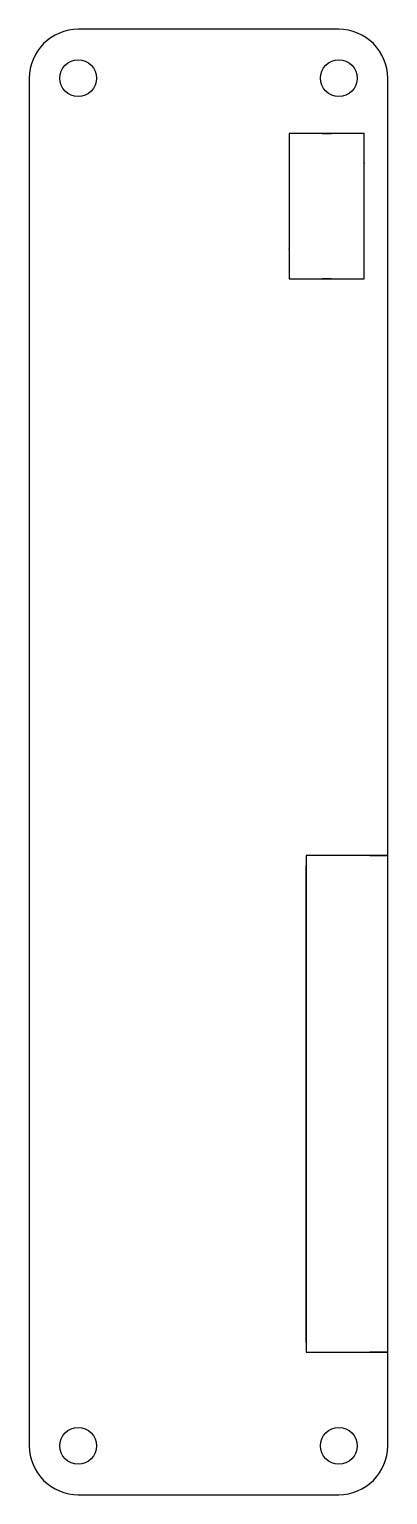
# Model space of a CAD drawing. Header units: millimetres. Extents: x 26 to 48, y -19 to 71.
import ezdxf

# ---------------------------------------------------------------- set-up
doc = ezdxf.new("R2010")
doc.units = ezdxf.units.MM
doc.layers.get('0').update_dxf_attribs({"linetype": 'CONTINUOUS'})

msp = doc.modelspace()

# ---------------------------------------------------------------- linework, layer by layer
for p, q in [((43.975, 64.608), (44.535, 64.608)), ((44.535, 55.668), (43.975, 55.668)), ((46.9, 20.25), (48, 20.25)), ((43, -9.65), (43, 19.65)), ((48, -10.25), (46.9, -10.25))]:
    msp.add_line(p, q)
msp.add_lwpolyline([(29, 71, 0.414214), (26, 68), (26, -16, 0.414214), (29, -19), (45, -19, 0.414214), (48, -16), (48, 68, 0.414214), (45, 71)], format="xyb", close=True)
for points in [[(41.955, 55.668), (46.555, 55.668), (46.555, 64.608), (41.955, 64.608)], [(43, -10.25), (48, -10.25), (48, 20.25), (43, 20.25)]]:
    msp.add_lwpolyline(points, close=True)
for centre in [(29, 68), (45, 68), (29, -16), (45, -16)]:
    msp.add_circle(centre, 1.125)
for p in [(46.555, 62.788), (41.955, 57.488)]:
    msp.add_point(p)

doc.saveas('drawing.dxf')
